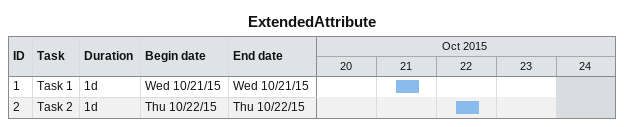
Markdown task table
ExtendedAttribute

| ID | Task | Duration | Start | Finish |
|---|---|---|---|---|
| 1 | Task 1 | 1d | 2015-10-21 | 2015-10-21 |
| 2 | Task 2 | 1d | 2015-10-22 | 2015-10-22 |
